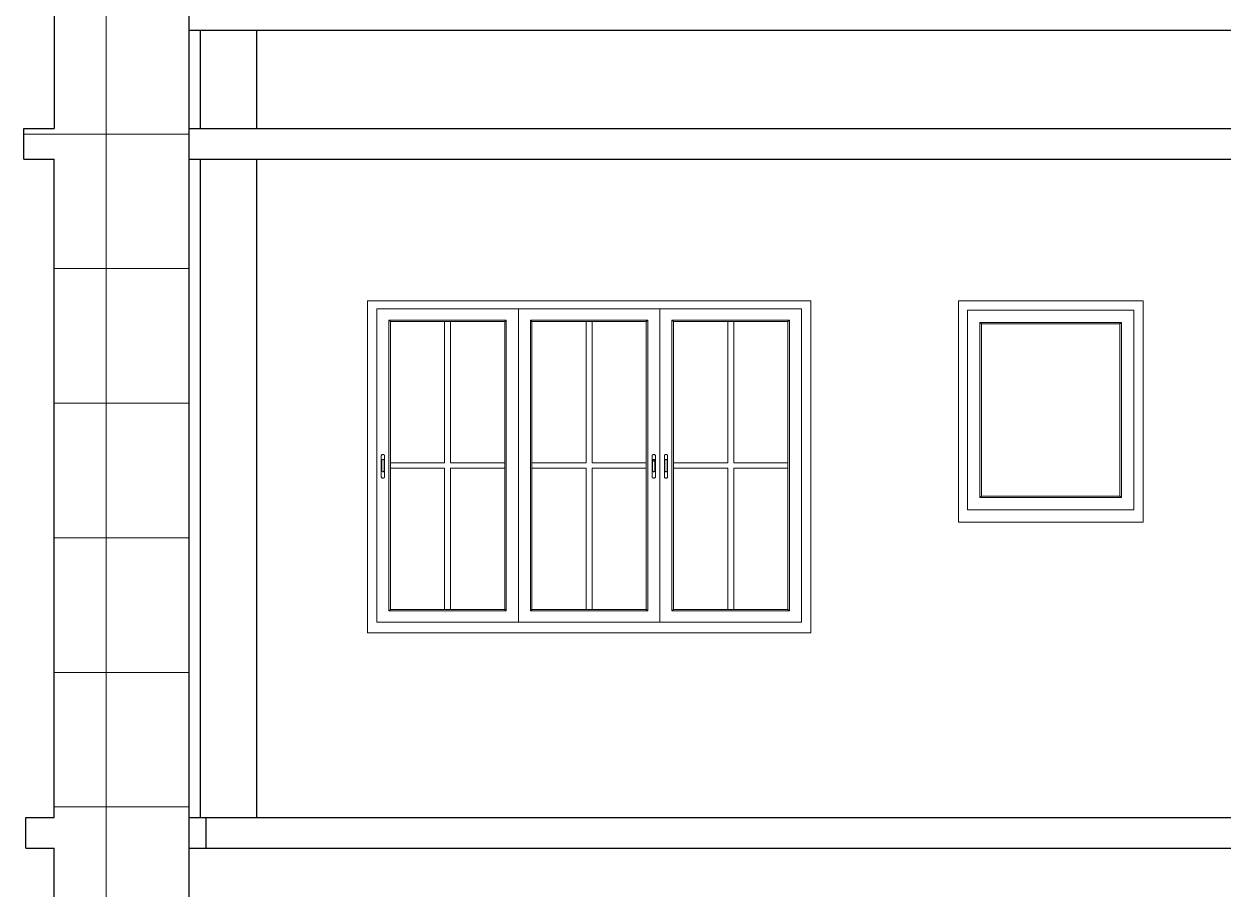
# Model space of a CAD drawing. Header units: inches. Extents: x -10117506 to -5032697, y -6529230 to -3254494.
# Drawn here: x -5047954 to -5047759.1, y -3261750.8 to -3261610.2 of the extents above; entities that cross this region are included whole.
import ezdxf

# ---------------------------------------------------------------- set-up
doc = ezdxf.new("R2010")
doc.units = ezdxf.units.IN
doc.header["$LTSCALE"] = 2
doc.header["$MEASUREMENT"] = 0
doc.linetypes.add('ACAD_ISO02W100', pattern=[15, 12, -3])
doc.layers.get('0').update_dxf_attribs({"linetype": 'CONTINUOUS'})
doc.layers.add('HATCH', color=60, linetype='ACAD_ISO02W100', lineweight=13)
doc.layers.add('window', color=4, linetype='CONTINUOUS', lineweight=13)

msp = doc.modelspace()

# ---------------------------------------------------------------- hatches: boundary and pattern name
at = {"layer": 'HATCH', "transparency": 33554661}
h = msp.add_hatch(dxfattribs=at)
h.set_pattern_fill('ANSI37', color=256, scale=175, angle=45)
h.paths.add_polyline_path([(-5047927.13, -3261627.21), (-5047927.13, -3261589.21), (-5047949.05, -3261589.21), (-5047949.05, -3261627.21), (-5047953.96, -3261627.21), (-5047953.96, -3261632.21), (-5047949.05, -3261632.21), (-5047949.05, -3261739.21), (-5047953.65, -3261739.21), (-5047953.65, -3261744.21), (-5047949.05, -3261744.21), (-5047949.05, -3261851.21), (-5047927.13, -3261851.21)])

# ---------------------------------------------------------------- linework, layer by layer
at = {"ltscale": 0.5}
for p, q in [((-5047949.05, -3261589.21), (-5047949.05, -3261627.21)), ((-5047927.13, -3261627.21), (-5047927.13, -3261589.21)), ((-5047927.13, -3261611.21), (-5047524.37, -3261611.21)), ((-5047925.29, -3261627.21), (-5047925.29, -3261611.21)), ((-5047916.19, -3261611.21), (-5047916.19, -3261627.21)), ((-5047953.96, -3261627.21), (-5047949.05, -3261627.21)), ((-5047953.96, -3261632.21), (-5047953.96, -3261627.21)), ((-5047927.13, -3261627.21), (-5047519.37, -3261627.21)), ((-5047927.13, -3261851.21), (-5047927.13, -3261627.21)), ((-5047953.96, -3261632.21), (-5047949.05, -3261632.21)), ((-5047949.05, -3261739.21), (-5047949.05, -3261632.21)), ((-5047927.13, -3261632.21), (-5047519.37, -3261632.21)), ((-5047925.29, -3261739.21), (-5047925.29, -3261632.21)), ((-5047916.19, -3261632.21), (-5047916.19, -3261739.21)), ((-5047953.65, -3261739.21), (-5047949.05, -3261739.21)), ((-5047953.65, -3261744.21), (-5047953.65, -3261739.21)), ((-5047927.13, -3261739.21), (-5047519.37, -3261739.21)), ((-5047924.37, -3261744.21), (-5047924.37, -3261739.21)), ((-5047953.65, -3261744.21), (-5047949.05, -3261744.21)), ((-5047949.05, -3261851.21), (-5047949.05, -3261744.21)), ((-5047927.13, -3261744.21), (-5047519.37, -3261744.21))]:
    msp.add_line(p, q, dxfattribs=at)
at = {"layer": 'window'}
for p, q in [((-5047898.13, -3261709.21), (-5047898.13, -3261655.21)), ((-5047826.13, -3261655.21), (-5047898.13, -3261655.21)), ((-5047826.13, -3261709.21), (-5047826.13, -3261655.21)), ((-5047802.13, -3261691.21), (-5047802.13, -3261655.21)), ((-5047772.13, -3261655.21), (-5047802.13, -3261655.21)), ((-5047772.13, -3261691.21), (-5047772.13, -3261655.21)), ((-5047896.63, -3261707.43), (-5047896.63, -3261656.54)), ((-5047827.63, -3261656.54), (-5047896.63, -3261656.54)), ((-5047873.63, -3261656.54), (-5047873.63, -3261707.43)), ((-5047850.63, -3261656.54), (-5047850.63, -3261707.43)), ((-5047827.63, -3261656.54), (-5047827.63, -3261707.43)), ((-5047800.63, -3261656.71), (-5047773.63, -3261656.71)), ((-5047800.63, -3261656.71), (-5047800.63, -3261689.21)), ((-5047773.63, -3261689.21), (-5047773.63, -3261656.71)), ((-5047894.67, -3261705.63), (-5047894.67, -3261658.34)), ((-5047894.67, -3261658.34), (-5047875.6, -3261658.34)), ((-5047894.42, -3261658.57), (-5047894.67, -3261658.34)), ((-5047894.42, -3261705.41), (-5047894.42, -3261658.57)), ((-5047875.84, -3261658.57), (-5047894.42, -3261658.57)), ((-5047885.62, -3261658.57), (-5047885.62, -3261681.54)), ((-5047884.64, -3261658.57), (-5047884.64, -3261681.54)), ((-5047875.84, -3261658.57), (-5047875.6, -3261658.34)), ((-5047875.84, -3261658.57), (-5047875.84, -3261705.41)), ((-5047875.6, -3261658.34), (-5047875.6, -3261705.63)), ((-5047852.6, -3261658.34), (-5047871.67, -3261658.34)), ((-5047871.67, -3261658.34), (-5047871.67, -3261705.63)), ((-5047871.42, -3261658.57), (-5047871.67, -3261658.34)), ((-5047871.42, -3261658.57), (-5047871.42, -3261705.41)), ((-5047871.42, -3261658.57), (-5047852.84, -3261658.57)), ((-5047862.62, -3261658.57), (-5047862.62, -3261681.54)), ((-5047861.64, -3261658.57), (-5047861.64, -3261681.54)), ((-5047852.84, -3261658.57), (-5047852.6, -3261658.34)), ((-5047852.84, -3261705.41), (-5047852.84, -3261658.57)), ((-5047852.6, -3261705.63), (-5047852.6, -3261658.34)), ((-5047848.67, -3261705.63), (-5047848.67, -3261658.34)), ((-5047848.67, -3261658.34), (-5047829.6, -3261658.34)), ((-5047848.42, -3261658.57), (-5047848.67, -3261658.34)), ((-5047848.42, -3261705.41), (-5047848.42, -3261658.57)), ((-5047829.84, -3261658.57), (-5047848.42, -3261658.57)), ((-5047839.62, -3261658.57), (-5047839.62, -3261681.54)), ((-5047838.64, -3261658.57), (-5047838.64, -3261681.54)), ((-5047829.84, -3261658.57), (-5047829.6, -3261658.34)), ((-5047829.84, -3261658.57), (-5047829.84, -3261705.41)), ((-5047829.6, -3261658.34), (-5047829.6, -3261705.63)), ((-5047775.63, -3261658.71), (-5047798.63, -3261658.71)), ((-5047798.63, -3261658.71), (-5047798.63, -3261687.21)), ((-5047798.38, -3261658.96), (-5047798.63, -3261658.71)), ((-5047798.38, -3261658.96), (-5047798.38, -3261686.96)), ((-5047798.38, -3261658.96), (-5047775.88, -3261658.96)), ((-5047775.88, -3261658.96), (-5047775.63, -3261658.71)), ((-5047775.88, -3261686.96), (-5047775.88, -3261658.96)), ((-5047775.63, -3261687.21), (-5047775.63, -3261658.71)), ((-5047895.91, -3261680.42), (-5047895.89, -3261680.35)), ((-5047895.91, -3261680.42), (-5047895.9, -3261680.39)), ((-5047895.91, -3261683.81), (-5047895.91, -3261680.42)), ((-5047895.9, -3261680.39), (-5047895.89, -3261680.35)), ((-5047895.89, -3261680.35), (-5047895.88, -3261680.32)), ((-5047895.88, -3261680.32), (-5047895.86, -3261680.29)), ((-5047895.83, -3261680.26), (-5047895.86, -3261680.29)), ((-5047895.8, -3261680.24), (-5047895.83, -3261680.26)), ((-5047895.81, -3261681.09), (-5047895.82, -3261681.11)), ((-5047895.82, -3261681.11), (-5047895.82, -3261681.14)), ((-5047895.82, -3261681.14), (-5047895.82, -3261682.84)), ((-5047895.8, -3261681.07), (-5047895.81, -3261681.09)), ((-5047895.8, -3261680.24), (-5047895.76, -3261680.22)), ((-5047895.78, -3261681.05), (-5047895.8, -3261681.07)), ((-5047895.77, -3261681.03), (-5047895.78, -3261681.05)), ((-5047895.74, -3261681.02), (-5047895.77, -3261681.03)), ((-5047895.72, -3261680.21), (-5047895.76, -3261680.22)), ((-5047895.72, -3261681.01), (-5047895.74, -3261681.02)), ((-5047895.68, -3261680.2), (-5047895.72, -3261680.21)), ((-5047895.69, -3261681), (-5047895.72, -3261681.01)), ((-5047895.67, -3261680.99), (-5047895.69, -3261681)), ((-5047895.64, -3261680.2), (-5047895.68, -3261680.2)), ((-5047895.64, -3261680.99), (-5047895.67, -3261680.99)), ((-5047895.6, -3261680.2), (-5047895.64, -3261680.2)), ((-5047895.61, -3261680.99), (-5047895.64, -3261680.99)), ((-5047895.58, -3261681), (-5047895.61, -3261680.99)), ((-5047895.6, -3261680.2), (-5047895.55, -3261680.21)), ((-5047895.56, -3261681.01), (-5047895.58, -3261681)), ((-5047895.53, -3261681.02), (-5047895.56, -3261681.01)), ((-5047895.55, -3261680.21), (-5047895.52, -3261680.22)), ((-5047895.51, -3261681.03), (-5047895.53, -3261681.02)), ((-5047895.52, -3261680.22), (-5047895.48, -3261680.24)), ((-5047895.49, -3261681.05), (-5047895.51, -3261681.03)), ((-5047895.48, -3261681.07), (-5047895.49, -3261681.05)), ((-5047895.48, -3261680.24), (-5047895.45, -3261680.26)), ((-5047895.47, -3261681.09), (-5047895.48, -3261681.07)), ((-5047895.46, -3261681.11), (-5047895.47, -3261681.09)), ((-5047895.46, -3261681.14), (-5047895.46, -3261681.11)), ((-5047895.46, -3261682.84), (-5047895.46, -3261681.14)), ((-5047895.45, -3261680.26), (-5047895.42, -3261680.29)), ((-5047895.4, -3261680.32), (-5047895.42, -3261680.29)), ((-5047895.38, -3261680.35), (-5047895.4, -3261680.32)), ((-5047895.37, -3261680.39), (-5047895.38, -3261680.35)), ((-5047895.37, -3261680.39), (-5047895.37, -3261680.42)), ((-5047895.37, -3261680.42), (-5047895.37, -3261683.81)), ((-5047894.42, -3261681.54), (-5047885.62, -3261681.54)), ((-5047884.64, -3261681.54), (-5047875.84, -3261681.54)), ((-5047862.62, -3261681.54), (-5047871.42, -3261681.54)), ((-5047852.84, -3261681.54), (-5047861.64, -3261681.54)), ((-5047851.89, -3261680.35), (-5047851.9, -3261680.39)), ((-5047851.9, -3261680.39), (-5047851.9, -3261680.42)), ((-5047851.9, -3261680.42), (-5047851.9, -3261683.81)), ((-5047851.87, -3261680.32), (-5047851.89, -3261680.35)), ((-5047851.85, -3261680.29), (-5047851.87, -3261680.32)), ((-5047851.82, -3261680.26), (-5047851.85, -3261680.29)), ((-5047851.79, -3261680.24), (-5047851.82, -3261680.26)), ((-5047851.81, -3261681.11), (-5047851.8, -3261681.09)), ((-5047851.81, -3261681.14), (-5047851.81, -3261681.11)), ((-5047851.81, -3261681.39), (-5047851.81, -3261681.14)), ((-5047851.81, -3261681.36), (-5047851.8, -3261681.34)), ((-5047851.81, -3261681.39), (-5047851.81, -3261681.36)), ((-5047851.81, -3261682.84), (-5047851.81, -3261681.39)), ((-5047851.8, -3261681.09), (-5047851.79, -3261681.07)), ((-5047851.8, -3261681.34), (-5047851.79, -3261681.32)), ((-5047851.75, -3261680.22), (-5047851.79, -3261680.24)), ((-5047851.79, -3261681.07), (-5047851.78, -3261681.05)), ((-5047851.79, -3261681.32), (-5047851.78, -3261681.3)), ((-5047851.78, -3261681.05), (-5047851.76, -3261681.03)), ((-5047851.78, -3261681.3), (-5047851.76, -3261681.28)), ((-5047851.76, -3261681.03), (-5047851.74, -3261681.02)), ((-5047851.76, -3261681.28), (-5047851.74, -3261681.27)), ((-5047851.71, -3261680.21), (-5047851.75, -3261680.22)), ((-5047851.74, -3261681.02), (-5047851.71, -3261681.01)), ((-5047851.74, -3261681.27), (-5047851.71, -3261681.25)), ((-5047851.67, -3261680.2), (-5047851.71, -3261680.21)), ((-5047851.71, -3261681.01), (-5047851.68, -3261681)), ((-5047851.71, -3261681.25), (-5047851.68, -3261681.25)), ((-5047851.68, -3261681), (-5047851.66, -3261680.99)), ((-5047851.68, -3261681.25), (-5047851.66, -3261681.24)), ((-5047851.63, -3261680.2), (-5047851.67, -3261680.2)), ((-5047851.66, -3261680.99), (-5047851.63, -3261680.99)), ((-5047851.66, -3261681.24), (-5047851.63, -3261681.24)), ((-5047851.59, -3261680.2), (-5047851.63, -3261680.2)), ((-5047851.63, -3261680.99), (-5047851.6, -3261680.99)), ((-5047851.63, -3261681.24), (-5047851.6, -3261681.24)), ((-5047851.6, -3261680.99), (-5047851.57, -3261681)), ((-5047851.6, -3261681.24), (-5047851.57, -3261681.25)), ((-5047851.55, -3261680.21), (-5047851.59, -3261680.2)), ((-5047851.57, -3261681), (-5047851.55, -3261681.01)), ((-5047851.57, -3261681.25), (-5047851.55, -3261681.25)), ((-5047851.51, -3261680.22), (-5047851.55, -3261680.21)), ((-5047851.55, -3261681.01), (-5047851.52, -3261681.02)), ((-5047851.55, -3261681.25), (-5047851.52, -3261681.27)), ((-5047851.52, -3261681.02), (-5047851.5, -3261681.03)), ((-5047851.52, -3261681.27), (-5047851.5, -3261681.28)), ((-5047851.47, -3261680.24), (-5047851.51, -3261680.22)), ((-5047851.5, -3261681.03), (-5047851.48, -3261681.05)), ((-5047851.5, -3261681.28), (-5047851.48, -3261681.3)), ((-5047851.48, -3261681.05), (-5047851.47, -3261681.07)), ((-5047851.48, -3261681.3), (-5047851.47, -3261681.32)), ((-5047851.44, -3261680.26), (-5047851.47, -3261680.24)), ((-5047851.47, -3261681.07), (-5047851.46, -3261681.09)), ((-5047851.47, -3261681.32), (-5047851.46, -3261681.34)), ((-5047851.46, -3261681.09), (-5047851.45, -3261681.11)), ((-5047851.46, -3261681.34), (-5047851.45, -3261681.36)), ((-5047851.45, -3261681.11), (-5047851.45, -3261681.14)), ((-5047851.45, -3261682.84), (-5047851.45, -3261681.14)), ((-5047851.45, -3261681.36), (-5047851.45, -3261681.39)), ((-5047851.41, -3261680.29), (-5047851.44, -3261680.26)), ((-5047851.39, -3261680.32), (-5047851.41, -3261680.29)), ((-5047851.37, -3261680.35), (-5047851.39, -3261680.32)), ((-5047851.36, -3261680.39), (-5047851.37, -3261680.35)), ((-5047851.36, -3261680.42), (-5047851.37, -3261680.35)), ((-5047851.36, -3261680.42), (-5047851.36, -3261680.39)), ((-5047851.36, -3261683.81), (-5047851.36, -3261680.42)), ((-5047849.91, -3261680.42), (-5047849.89, -3261680.35)), ((-5047849.91, -3261680.42), (-5047849.9, -3261680.39)), ((-5047849.91, -3261683.81), (-5047849.91, -3261680.42)), ((-5047849.9, -3261680.39), (-5047849.89, -3261680.35)), ((-5047849.89, -3261680.35), (-5047849.88, -3261680.32)), ((-5047849.88, -3261680.32), (-5047849.86, -3261680.29)), ((-5047849.83, -3261680.26), (-5047849.86, -3261680.29)), ((-5047849.8, -3261680.24), (-5047849.83, -3261680.26)), ((-5047849.81, -3261681.09), (-5047849.82, -3261681.11)), ((-5047849.82, -3261681.11), (-5047849.82, -3261681.14)), ((-5047849.82, -3261681.14), (-5047849.82, -3261682.84)), ((-5047849.8, -3261681.07), (-5047849.81, -3261681.09)), ((-5047849.8, -3261680.24), (-5047849.76, -3261680.22)), ((-5047849.78, -3261681.05), (-5047849.8, -3261681.07)), ((-5047849.77, -3261681.03), (-5047849.78, -3261681.05)), ((-5047849.74, -3261681.02), (-5047849.77, -3261681.03)), ((-5047849.72, -3261680.21), (-5047849.76, -3261680.22)), ((-5047849.72, -3261681.01), (-5047849.74, -3261681.02)), ((-5047849.68, -3261680.2), (-5047849.72, -3261680.21)), ((-5047849.69, -3261681), (-5047849.72, -3261681.01)), ((-5047849.67, -3261680.99), (-5047849.69, -3261681)), ((-5047849.64, -3261680.2), (-5047849.68, -3261680.2)), ((-5047849.64, -3261680.99), (-5047849.67, -3261680.99)), ((-5047849.6, -3261680.2), (-5047849.64, -3261680.2)), ((-5047849.61, -3261680.99), (-5047849.64, -3261680.99)), ((-5047849.58, -3261681), (-5047849.61, -3261680.99)), ((-5047849.6, -3261680.2), (-5047849.55, -3261680.21)), ((-5047849.56, -3261681.01), (-5047849.58, -3261681)), ((-5047849.53, -3261681.02), (-5047849.56, -3261681.01)), ((-5047849.55, -3261680.21), (-5047849.52, -3261680.22)), ((-5047849.51, -3261681.03), (-5047849.53, -3261681.02)), ((-5047849.52, -3261680.22), (-5047849.48, -3261680.24)), ((-5047849.49, -3261681.05), (-5047849.51, -3261681.03)), ((-5047849.48, -3261681.07), (-5047849.49, -3261681.05)), ((-5047849.48, -3261680.24), (-5047849.45, -3261680.26)), ((-5047849.47, -3261681.09), (-5047849.48, -3261681.07)), ((-5047849.46, -3261681.11), (-5047849.47, -3261681.09)), ((-5047849.46, -3261681.14), (-5047849.46, -3261681.11)), ((-5047849.46, -3261682.84), (-5047849.46, -3261681.14)), ((-5047849.45, -3261680.26), (-5047849.42, -3261680.29)), ((-5047849.4, -3261680.32), (-5047849.42, -3261680.29)), ((-5047849.38, -3261680.35), (-5047849.4, -3261680.32)), ((-5047849.37, -3261680.39), (-5047849.38, -3261680.35)), ((-5047849.37, -3261680.39), (-5047849.37, -3261680.42)), ((-5047849.37, -3261680.42), (-5047849.37, -3261683.81)), ((-5047848.42, -3261681.54), (-5047839.62, -3261681.54)), ((-5047838.64, -3261681.54), (-5047829.84, -3261681.54)), ((-5047895.82, -3261682.87), (-5047895.82, -3261682.84)), ((-5047895.81, -3261682.89), (-5047895.82, -3261682.87)), ((-5047895.8, -3261682.91), (-5047895.81, -3261682.89)), ((-5047895.78, -3261682.93), (-5047895.8, -3261682.91)), ((-5047895.77, -3261682.95), (-5047895.78, -3261682.93)), ((-5047895.74, -3261682.97), (-5047895.77, -3261682.95)), ((-5047895.72, -3261682.98), (-5047895.74, -3261682.97)), ((-5047895.69, -3261682.99), (-5047895.72, -3261682.98)), ((-5047895.67, -3261682.99), (-5047895.69, -3261682.99)), ((-5047895.64, -3261682.99), (-5047895.67, -3261682.99)), ((-5047895.61, -3261682.99), (-5047895.64, -3261682.99)), ((-5047895.58, -3261682.99), (-5047895.61, -3261682.99)), ((-5047895.56, -3261682.98), (-5047895.58, -3261682.99)), ((-5047895.53, -3261682.97), (-5047895.56, -3261682.98)), ((-5047895.51, -3261682.95), (-5047895.53, -3261682.97)), ((-5047895.49, -3261682.93), (-5047895.51, -3261682.95)), ((-5047895.48, -3261682.91), (-5047895.49, -3261682.93)), ((-5047895.47, -3261682.89), (-5047895.48, -3261682.91)), ((-5047895.46, -3261682.87), (-5047895.47, -3261682.89)), ((-5047895.46, -3261682.84), (-5047895.46, -3261682.87)), ((-5047894.42, -3261682.44), (-5047885.62, -3261682.44)), ((-5047885.62, -3261682.44), (-5047885.62, -3261705.41)), ((-5047884.64, -3261682.44), (-5047875.84, -3261682.44)), ((-5047884.64, -3261682.44), (-5047884.64, -3261705.41)), ((-5047862.62, -3261682.44), (-5047871.42, -3261682.44)), ((-5047862.62, -3261682.44), (-5047862.62, -3261705.41)), ((-5047861.64, -3261682.44), (-5047861.64, -3261705.41)), ((-5047852.84, -3261682.44), (-5047861.64, -3261682.44)), ((-5047851.81, -3261682.84), (-5047851.81, -3261682.87)), ((-5047851.81, -3261682.87), (-5047851.8, -3261682.89)), ((-5047851.8, -3261682.89), (-5047851.79, -3261682.91)), ((-5047851.79, -3261682.91), (-5047851.78, -3261682.93)), ((-5047851.78, -3261682.93), (-5047851.76, -3261682.95)), ((-5047851.76, -3261682.95), (-5047851.74, -3261682.97)), ((-5047851.74, -3261682.97), (-5047851.71, -3261682.98)), ((-5047851.71, -3261682.98), (-5047851.68, -3261682.99)), ((-5047851.68, -3261682.99), (-5047851.66, -3261682.99)), ((-5047851.66, -3261682.99), (-5047851.63, -3261682.99)), ((-5047851.63, -3261682.99), (-5047851.6, -3261682.99)), ((-5047851.6, -3261682.99), (-5047851.57, -3261682.99)), ((-5047851.57, -3261682.99), (-5047851.55, -3261682.98)), ((-5047851.55, -3261682.98), (-5047851.52, -3261682.97)), ((-5047851.52, -3261682.97), (-5047851.5, -3261682.95)), ((-5047851.5, -3261682.95), (-5047851.48, -3261682.93)), ((-5047851.48, -3261682.93), (-5047851.47, -3261682.91)), ((-5047851.47, -3261682.91), (-5047851.46, -3261682.89)), ((-5047851.46, -3261682.89), (-5047851.45, -3261682.87)), ((-5047851.45, -3261682.87), (-5047851.45, -3261682.84)), ((-5047849.82, -3261682.87), (-5047849.82, -3261682.84)), ((-5047849.81, -3261682.89), (-5047849.82, -3261682.87)), ((-5047849.8, -3261682.91), (-5047849.81, -3261682.89)), ((-5047849.78, -3261682.93), (-5047849.8, -3261682.91)), ((-5047849.77, -3261682.95), (-5047849.78, -3261682.93)), ((-5047849.74, -3261682.97), (-5047849.77, -3261682.95)), ((-5047849.72, -3261682.98), (-5047849.74, -3261682.97)), ((-5047849.69, -3261682.99), (-5047849.72, -3261682.98)), ((-5047849.67, -3261682.99), (-5047849.69, -3261682.99)), ((-5047849.64, -3261682.99), (-5047849.67, -3261682.99)), ((-5047849.61, -3261682.99), (-5047849.64, -3261682.99)), ((-5047849.58, -3261682.99), (-5047849.61, -3261682.99)), ((-5047849.56, -3261682.98), (-5047849.58, -3261682.99)), ((-5047849.53, -3261682.97), (-5047849.56, -3261682.98)), ((-5047849.51, -3261682.95), (-5047849.53, -3261682.97)), ((-5047849.49, -3261682.93), (-5047849.51, -3261682.95)), ((-5047849.48, -3261682.91), (-5047849.49, -3261682.93)), ((-5047849.47, -3261682.89), (-5047849.48, -3261682.91)), ((-5047849.46, -3261682.87), (-5047849.47, -3261682.89)), ((-5047849.46, -3261682.84), (-5047849.46, -3261682.87)), ((-5047848.42, -3261682.44), (-5047839.62, -3261682.44)), ((-5047839.62, -3261682.44), (-5047839.62, -3261705.41)), ((-5047838.64, -3261682.44), (-5047829.84, -3261682.44)), ((-5047838.64, -3261682.44), (-5047838.64, -3261705.41)), ((-5047895.9, -3261683.85), (-5047895.91, -3261683.81)), ((-5047895.89, -3261683.88), (-5047895.9, -3261683.85)), ((-5047895.89, -3261683.88), (-5047895.88, -3261683.91)), ((-5047895.88, -3261683.91), (-5047895.86, -3261683.94)), ((-5047895.86, -3261683.94), (-5047895.83, -3261683.97)), ((-5047895.8, -3261683.99), (-5047895.83, -3261683.97)), ((-5047895.76, -3261684.01), (-5047895.8, -3261683.99)), ((-5047895.76, -3261684.01), (-5047895.72, -3261684.02)), ((-5047895.68, -3261684.03), (-5047895.72, -3261684.02)), ((-5047895.64, -3261684.03), (-5047895.68, -3261684.03)), ((-5047895.64, -3261684.03), (-5047895.6, -3261684.03)), ((-5047895.6, -3261684.03), (-5047895.55, -3261684.02)), ((-5047895.52, -3261684.01), (-5047895.55, -3261684.02)), ((-5047895.48, -3261683.99), (-5047895.52, -3261684.01)), ((-5047895.48, -3261683.99), (-5047895.45, -3261683.97)), ((-5047895.45, -3261683.97), (-5047895.42, -3261683.94)), ((-5047895.42, -3261683.94), (-5047895.4, -3261683.91)), ((-5047895.38, -3261683.88), (-5047895.4, -3261683.91)), ((-5047895.37, -3261683.81), (-5047895.38, -3261683.88)), ((-5047895.37, -3261683.85), (-5047895.38, -3261683.88)), ((-5047895.37, -3261683.85), (-5047895.37, -3261683.81)), ((-5047851.9, -3261683.85), (-5047851.9, -3261683.81)), ((-5047851.9, -3261683.81), (-5047851.89, -3261683.88)), ((-5047851.9, -3261683.85), (-5047851.89, -3261683.88)), ((-5047851.89, -3261683.88), (-5047851.87, -3261683.91)), ((-5047851.87, -3261683.91), (-5047851.85, -3261683.94)), ((-5047851.85, -3261683.94), (-5047851.82, -3261683.97)), ((-5047851.82, -3261683.97), (-5047851.79, -3261683.99)), ((-5047851.79, -3261683.99), (-5047851.75, -3261684.01)), ((-5047851.75, -3261684.01), (-5047851.71, -3261684.02)), ((-5047851.71, -3261684.02), (-5047851.67, -3261684.03)), ((-5047851.67, -3261684.03), (-5047851.63, -3261684.03)), ((-5047851.63, -3261684.03), (-5047851.59, -3261684.03)), ((-5047851.59, -3261684.03), (-5047851.55, -3261684.02)), ((-5047851.55, -3261684.02), (-5047851.51, -3261684.01)), ((-5047851.51, -3261684.01), (-5047851.47, -3261683.99)), ((-5047851.47, -3261683.99), (-5047851.44, -3261683.97)), ((-5047851.44, -3261683.97), (-5047851.41, -3261683.94)), ((-5047851.41, -3261683.94), (-5047851.39, -3261683.91)), ((-5047851.39, -3261683.91), (-5047851.37, -3261683.88)), ((-5047851.37, -3261683.88), (-5047851.36, -3261683.85)), ((-5047851.36, -3261683.85), (-5047851.36, -3261683.81)), ((-5047849.9, -3261683.85), (-5047849.91, -3261683.81)), ((-5047849.89, -3261683.88), (-5047849.9, -3261683.85)), ((-5047849.89, -3261683.88), (-5047849.88, -3261683.91)), ((-5047849.88, -3261683.91), (-5047849.86, -3261683.94)), ((-5047849.86, -3261683.94), (-5047849.83, -3261683.97)), ((-5047849.8, -3261683.99), (-5047849.83, -3261683.97)), ((-5047849.76, -3261684.01), (-5047849.8, -3261683.99)), ((-5047849.76, -3261684.01), (-5047849.72, -3261684.02)), ((-5047849.68, -3261684.03), (-5047849.72, -3261684.02)), ((-5047849.64, -3261684.03), (-5047849.68, -3261684.03)), ((-5047849.64, -3261684.03), (-5047849.6, -3261684.03)), ((-5047849.6, -3261684.03), (-5047849.55, -3261684.02)), ((-5047849.52, -3261684.01), (-5047849.55, -3261684.02)), ((-5047849.48, -3261683.99), (-5047849.52, -3261684.01)), ((-5047849.48, -3261683.99), (-5047849.45, -3261683.97)), ((-5047849.45, -3261683.97), (-5047849.42, -3261683.94)), ((-5047849.42, -3261683.94), (-5047849.4, -3261683.91)), ((-5047849.38, -3261683.88), (-5047849.4, -3261683.91)), ((-5047849.37, -3261683.81), (-5047849.38, -3261683.88)), ((-5047849.37, -3261683.85), (-5047849.38, -3261683.88)), ((-5047849.37, -3261683.85), (-5047849.37, -3261683.81)), ((-5047798.38, -3261686.96), (-5047798.63, -3261687.21)), ((-5047798.63, -3261687.21), (-5047775.63, -3261687.21)), ((-5047798.38, -3261686.96), (-5047775.88, -3261686.96)), ((-5047775.63, -3261687.21), (-5047775.88, -3261686.96)), ((-5047800.63, -3261689.21), (-5047773.63, -3261689.21)), ((-5047772.13, -3261691.21), (-5047802.13, -3261691.21)), ((-5047894.67, -3261705.63), (-5047894.42, -3261705.41)), ((-5047875.6, -3261705.63), (-5047894.67, -3261705.63)), ((-5047875.84, -3261705.41), (-5047894.42, -3261705.41)), ((-5047875.84, -3261705.41), (-5047875.6, -3261705.63)), ((-5047871.42, -3261705.41), (-5047871.67, -3261705.63)), ((-5047871.67, -3261705.63), (-5047852.6, -3261705.63)), ((-5047871.42, -3261705.41), (-5047852.84, -3261705.41)), ((-5047852.6, -3261705.63), (-5047852.84, -3261705.41)), ((-5047848.67, -3261705.63), (-5047848.42, -3261705.41)), ((-5047829.6, -3261705.63), (-5047848.67, -3261705.63)), ((-5047829.84, -3261705.41), (-5047848.42, -3261705.41)), ((-5047829.84, -3261705.41), (-5047829.6, -3261705.63)), ((-5047896.63, -3261707.43), (-5047873.63, -3261707.43)), ((-5047850.63, -3261707.43), (-5047873.63, -3261707.43)), ((-5047850.63, -3261707.43), (-5047827.63, -3261707.43)), ((-5047826.13, -3261709.21), (-5047898.13, -3261709.21))]:
    msp.add_line(p, q, dxfattribs=at)

doc.saveas('drawing.dxf')
